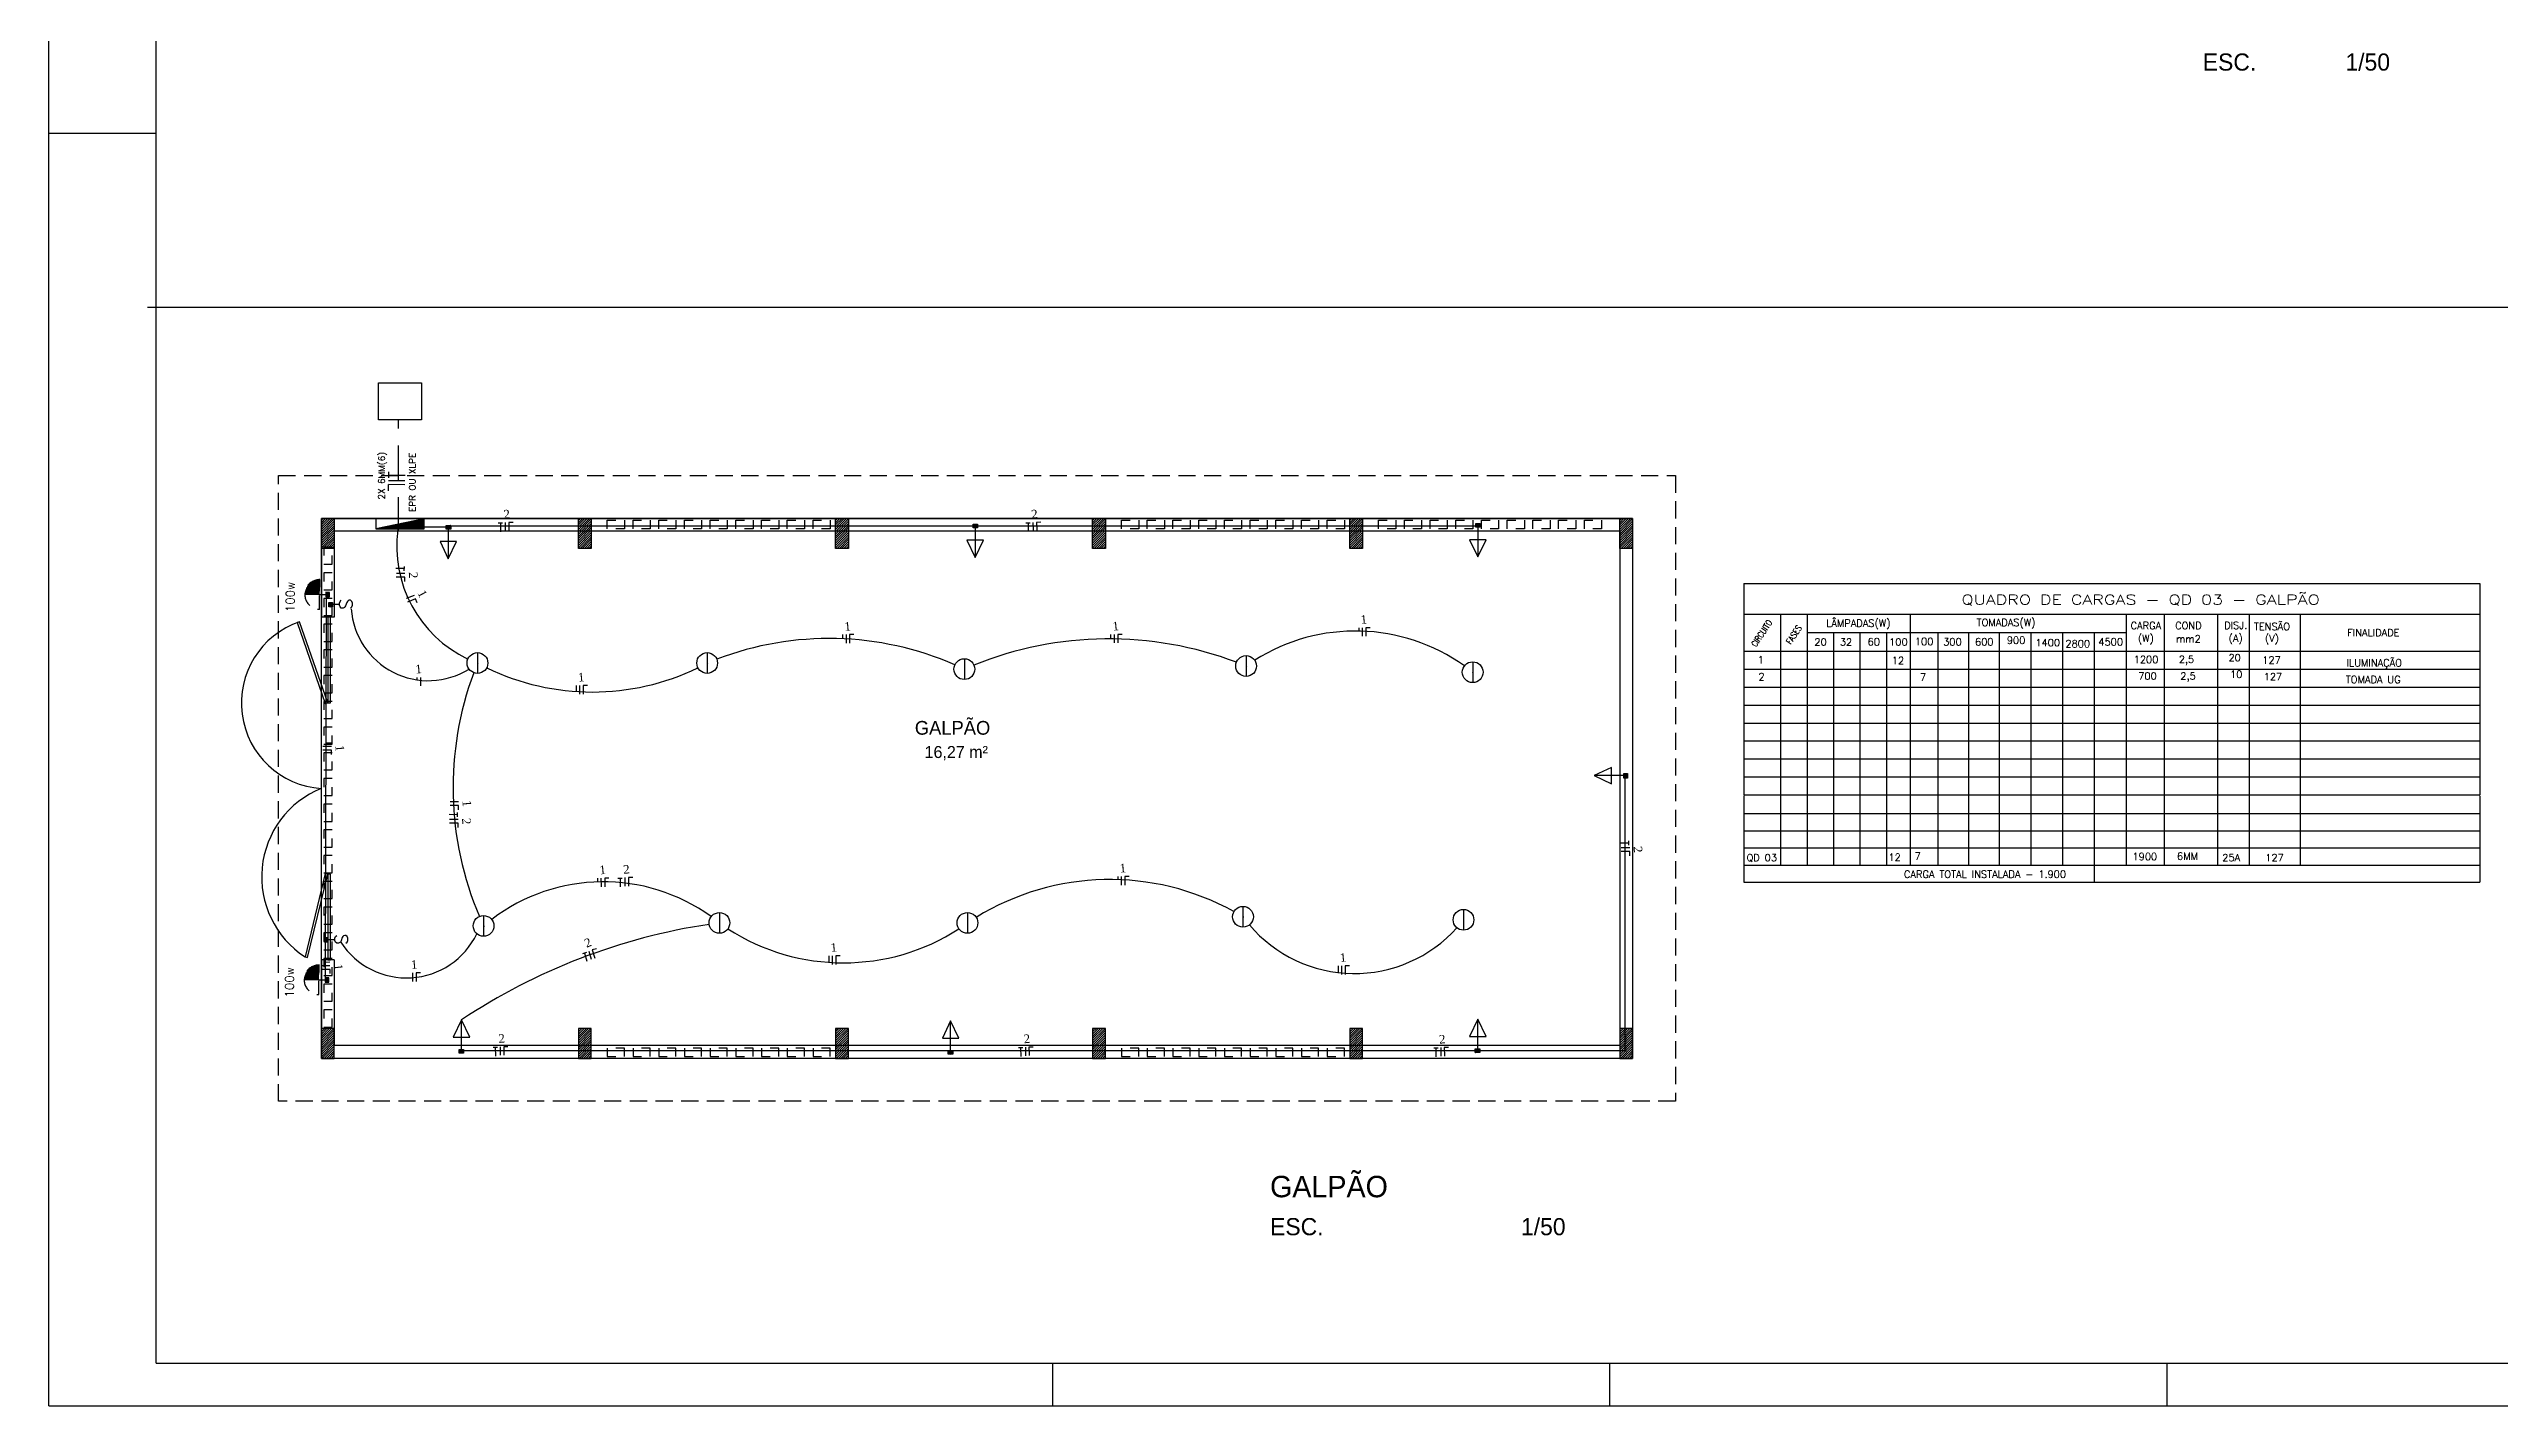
# Model space of a CAD drawing. Header units: inches. Extents: x 645122 to 645329, y 8794230 to 8794268.
# Drawn here: x 645183.82 to 645212.41, y 8794230.79 to 8794246.62 of the extents above; entities that cross this region are included whole.
import ezdxf
from ezdxf.enums import TextEntityAlignment as Align

# ---------------------------------------------------------------- set-up
doc = ezdxf.new("R2010")
doc.units = ezdxf.units.IN
doc.header["$LTSCALE"] = 8
doc.header["$MEASUREMENT"] = 0
doc.linetypes.add('HIDDEN', pattern=[0.375, 0.25, -0.125])
for name, color, linetype in [('ELETRICA', 3, 'Continuous'), ('pena01', 8, 'Continuous'), ('pena02', 7, 'Continuous'), ('pena03', 2, 'Continuous'), ('pena05', 3, 'Continuous'), ('pena1', 8, 'Continuous'), ('pena2', 7, 'Continuous'), ('pena3', 2, 'Continuous'), ('pena9', 6, 'Continuous')]:
    doc.layers.add(name, color=color, linetype=linetype)
doc.layers.add('paredes', color=5, linetype='Continuous', lineweight=30)
doc.layers.add('piso', color=1, linetype='Continuous', lineweight=30)
doc.styles.add('ARIAL', font='arial.ttf', dxfattribs={"height": 36})
doc.styles.add('rocha', font='times.ttf')
doc.styles.add('ROMANS', font='romans', dxfattribs={"height": 0.2})
pattern_1 = [(45, (-1120.356177, 86.552642), (-0.013258252147248, 0.013258252147248), [])]
pattern_2 = [(45, (-1117.356177, 86.552642), (-0.013258252147248, 0.013258252147248), [])]
pattern_3 = [(45, (-1114.356177, 86.552642), (-0.013258252147248, 0.013258252147248), [])]
pattern_4 = [(45, (-1111.356177, 86.552642), (-0.013258252147248, 0.013258252147248), [])]
pattern_5 = [(45, (-1108.356177, 86.552642), (-0.013258252147248, 0.013258252147248), [])]
pattern_6 = [(45, (-1105.206177, 86.552642), (-0.013258252147248, 0.013258252147248), [])]

# ---------------------------------------------------------------- blocks, each defined once
blk = doc.blocks.new('*U33')
at = {"layer": 'paredes', "color": 3, "linetype": 'HIDDEN', "ltscale": 0.02}
blk.add_lwpolyline([(-0.1, -0.05), (0.1, -0.05), (0.1, 0.05), (-0.1, 0.05)], close=True, dxfattribs=at)
blk = doc.blocks.new('*U34')
at = {"layer": 'piso', "color": 0, "linetype": 'ByBlock', "lineweight": -2, "transparency": 16777216}
for p in [(0, 0), (0.3, 0), (0.6, 0), (0.9, 0), (1.2, 0), (1.5, 0), (1.8, 0), (2.1, 0), (2.4, 0), (2.7, 0), (3, 0), (3.3, 0), (3.6, 0), (3.9, 0), (4.2, 0), (4.5, 0), (4.8, 0), (5.1, 0), (5.4, 0)]:
    blk.add_blockref('*U33', p, dxfattribs=at)
blk = doc.blocks.new('*U35')
at = {"layer": 'paredes', "color": 3, "linetype": 'HIDDEN', "ltscale": 0.02}
blk.add_lwpolyline([(-0.1, -0.05), (0.1, -0.05), (0.1, 0.05), (-0.1, 0.05)], close=True, dxfattribs=at)
blk = doc.blocks.new('*U36')
at = {"layer": 'paredes', "color": 0, "linetype": 'ByBlock', "lineweight": -2, "transparency": 16777216}
for p in [(0, 0), (0.3, 0), (0.6, 0), (0.9, 0), (1.2, 0), (1.5, 0), (1.8, 0), (2.1, 0), (2.4, 0)]:
    blk.add_blockref('*U35', p, dxfattribs=at)
blk = doc.blocks.new('*U37')
at = {"layer": 'paredes', "color": 3, "linetype": 'HIDDEN', "ltscale": 0.02}
blk.add_lwpolyline([(-0.1, -0.05), (0.1, -0.05), (0.1, 0.05), (-0.1, 0.05)], close=True, dxfattribs=at)
blk = doc.blocks.new('*U38')
at = {"layer": 'paredes', "color": 0, "linetype": 'ByBlock', "lineweight": -2, "transparency": 16777216}
for p in [(0, 0), (0.3, 0), (0.6, 0), (0.9, 0), (1.2, 0), (1.5, 0), (1.8, 0), (2.1, 0), (2.4, 0)]:
    blk.add_blockref('*U37', p, dxfattribs=at)
blk = doc.blocks.new('*U39')
at = {"layer": 'paredes', "color": 3, "linetype": 'HIDDEN', "ltscale": 0.02}
blk.add_lwpolyline([(-0.1, -0.05), (0.1, -0.05), (0.1, 0.05), (-0.1, 0.05)], close=True, dxfattribs=at)
blk = doc.blocks.new('*U40')
at = {"layer": 'paredes', "color": 0, "linetype": 'ByBlock', "lineweight": -2, "transparency": 16777216}
for p in [(0, 0), (0.3, 0), (0.6, 0), (0.9, 0), (1.2, 0), (1.5, 0), (1.8, 0), (2.1, 0), (2.4, 0)]:
    blk.add_blockref('*U39', p, dxfattribs=at)
blk = doc.blocks.new('*U41')
at = {"layer": 'paredes', "color": 3, "linetype": 'HIDDEN', "ltscale": 0.02}
blk.add_lwpolyline([(-0.1, -0.05), (0.1, -0.05), (0.1, 0.05), (-0.1, 0.05)], close=True, dxfattribs=at)
blk = doc.blocks.new('*U42')
at = {"layer": 'paredes', "color": 0, "linetype": 'ByBlock', "lineweight": -2, "transparency": 16777216}
for p in [(0, 0), (0.3, 0), (0.6, 0), (0.9, 0), (1.2, 0), (1.5, 0), (1.8, 0), (2.1, 0), (2.4, 0)]:
    blk.add_blockref('*U41', p, dxfattribs=at)
blk = doc.blocks.new('*U43')
at = {"layer": 'paredes', "color": 3, "linetype": 'HIDDEN', "ltscale": 0.02}
blk.add_lwpolyline([(-0.1, -0.05), (0.1, -0.05), (0.1, 0.05), (-0.1, 0.05)], close=True, dxfattribs=at)
blk = doc.blocks.new('*U44')
at = {"layer": 'paredes', "color": 0, "linetype": 'ByBlock', "lineweight": -2, "transparency": 16777216}
for p in [(0, 0), (0.3, 0), (0.6, 0), (0.9, 0), (1.2, 0), (1.5, 0), (1.8, 0), (2.1, 0), (2.4, 0)]:
    blk.add_blockref('*U43', p, dxfattribs=at)
blk = doc.blocks.new('*X26')
at = {"color": 0}
for p, q in [((43.886, 65.762), (43.888, 65.764)), ((43.886, 65.757), (43.892, 65.763)), ((43.886, 65.751), (43.896, 65.762)), ((43.886, 65.746), (43.901, 65.761)), ((43.886, 65.741), (43.905, 65.76)), ((43.886, 65.735), (43.91, 65.759)), ((43.886, 65.73), (43.914, 65.758)), ((43.886, 65.725), (43.918, 65.757)), ((43.886, 65.72), (43.923, 65.756)), ((43.886, 65.709), (43.931, 65.755)), ((43.886, 65.714), (43.927, 65.755)), ((43.886, 65.704), (43.936, 65.754)), ((43.886, 65.698), (43.94, 65.753)), ((43.886, 65.693), (43.945, 65.752)), ((43.886, 65.688), (43.949, 65.751)), ((43.886, 65.682), (43.953, 65.75)), ((43.886, 65.677), (43.958, 65.749)), ((43.886, 65.672), (43.962, 65.748)), ((43.886, 65.666), (43.967, 65.747)), ((43.886, 65.661), (43.971, 65.746)), ((43.886, 65.656), (43.975, 65.745)), ((43.886, 65.651), (43.98, 65.744)), ((43.888, 65.648), (43.984, 65.744)), ((43.894, 65.648), (43.988, 65.743)), ((43.899, 65.648), (43.993, 65.742)), ((43.904, 65.648), (43.997, 65.741)), ((43.909, 65.648), (44.002, 65.74)), ((43.915, 65.648), (44.006, 65.739)), ((43.92, 65.648), (44.01, 65.738)), ((43.925, 65.648), (44.015, 65.737)), ((43.931, 65.648), (44.019, 65.736)), ((43.936, 65.648), (44.024, 65.735)), ((43.941, 65.648), (44.028, 65.734)), ((43.947, 65.648), (44.032, 65.733)), ((43.952, 65.648), (44.037, 65.733)), ((43.957, 65.648), (44.041, 65.732)), ((43.962, 65.648), (44.046, 65.731)), ((43.968, 65.648), (44.05, 65.73)), ((43.973, 65.648), (44.054, 65.729)), ((43.978, 65.648), (44.059, 65.728)), ((43.984, 65.648), (44.063, 65.727)), ((43.989, 65.648), (44.067, 65.726)), ((43.994, 65.648), (44.072, 65.725)), ((44, 65.648), (44.076, 65.724)), ((44.005, 65.648), (44.081, 65.723)), ((44.01, 65.648), (44.085, 65.722)), ((44.015, 65.648), (44.089, 65.722)), ((44.021, 65.648), (44.094, 65.721)), ((44.026, 65.648), (44.098, 65.72)), ((44.031, 65.648), (44.103, 65.719)), ((44.037, 65.648), (44.107, 65.718)), ((44.042, 65.648), (44.111, 65.717)), ((44.047, 65.648), (44.116, 65.716)), ((44.053, 65.648), (44.12, 65.715)), ((44.058, 65.648), (44.124, 65.714)), ((44.063, 65.648), (44.129, 65.713)), ((44.069, 65.648), (44.133, 65.712)), ((44.074, 65.648), (44.138, 65.711)), ((44.079, 65.648), (44.142, 65.711)), ((44.084, 65.648), (44.146, 65.71)), ((44.09, 65.648), (44.151, 65.709)), ((44.095, 65.648), (44.155, 65.708)), ((44.1, 65.648), (44.16, 65.707)), ((44.106, 65.648), (44.164, 65.706)), ((44.111, 65.648), (44.168, 65.705)), ((44.116, 65.648), (44.173, 65.704)), ((44.122, 65.648), (44.177, 65.703)), ((44.127, 65.648), (44.181, 65.702)), ((44.132, 65.648), (44.186, 65.701)), ((44.137, 65.648), (44.19, 65.7)), ((44.143, 65.648), (44.195, 65.7)), ((44.148, 65.648), (44.199, 65.699)), ((44.153, 65.648), (44.203, 65.698)), ((44.159, 65.648), (44.208, 65.697)), ((44.164, 65.648), (44.212, 65.696)), ((44.169, 65.648), (44.217, 65.695)), ((44.175, 65.648), (44.221, 65.694)), ((44.18, 65.648), (44.225, 65.693)), ((44.185, 65.648), (44.23, 65.692)), ((44.19, 65.648), (44.234, 65.691)), ((44.196, 65.648), (44.239, 65.69)), ((44.201, 65.648), (44.243, 65.689)), ((44.206, 65.648), (44.247, 65.689)), ((44.212, 65.648), (44.252, 65.688)), ((44.217, 65.648), (44.256, 65.687)), ((44.222, 65.648), (44.26, 65.686)), ((44.228, 65.648), (44.265, 65.685)), ((44.233, 65.648), (44.269, 65.684)), ((44.238, 65.648), (44.274, 65.683)), ((44.244, 65.648), (44.278, 65.682)), ((44.249, 65.648), (44.282, 65.681)), ((44.254, 65.648), (44.287, 65.68)), ((44.259, 65.648), (44.291, 65.679)), ((44.265, 65.648), (44.296, 65.678)), ((44.27, 65.648), (44.3, 65.678)), ((44.275, 65.648), (44.304, 65.677)), ((44.281, 65.648), (44.309, 65.676)), ((44.286, 65.648), (44.313, 65.675)), ((44.291, 65.648), (44.317, 65.674)), ((44.297, 65.648), (44.322, 65.673)), ((44.302, 65.648), (44.326, 65.672)), ((44.307, 65.648), (44.331, 65.671)), ((44.312, 65.648), (44.335, 65.67)), ((44.318, 65.648), (44.339, 65.669)), ((44.323, 65.648), (44.344, 65.668)), ((44.328, 65.648), (44.348, 65.667)), ((44.334, 65.648), (44.353, 65.667)), ((44.339, 65.648), (44.357, 65.666)), ((44.344, 65.648), (44.361, 65.665)), ((44.35, 65.648), (44.366, 65.664)), ((44.355, 65.648), (44.37, 65.663)), ((44.36, 65.648), (44.374, 65.662)), ((44.366, 65.648), (44.379, 65.661)), ((44.371, 65.648), (44.383, 65.66)), ((44.376, 65.648), (44.388, 65.659)), ((44.381, 65.648), (44.392, 65.658)), ((44.387, 65.648), (44.396, 65.657)), ((44.392, 65.648), (44.401, 65.656)), ((44.397, 65.648), (44.405, 65.656)), ((44.403, 65.648), (44.41, 65.655)), ((44.408, 65.648), (44.414, 65.654)), ((44.413, 65.648), (44.418, 65.653)), ((44.419, 65.648), (44.423, 65.652)), ((44.424, 65.648), (44.427, 65.651)), ((44.429, 65.648), (44.432, 65.65)), ((44.434, 65.648), (44.436, 65.649)), ((44.44, 65.648), (44.44, 65.648))]:
    blk.add_line(p, q, dxfattribs=at)
blk = doc.blocks.new('QD')
at = {"layer": 'ELETRICA'}
blk.add_line((-0.288, 0.039), (0.269, -0.078), dxfattribs=at)
blk.add_lwpolyline([(0.269, 0.039), (0.269, -0.078), (-0.288, -0.078), (-0.288, 0.039)], close=True, dxfattribs=at)
at = {"layer": 'ELETRICA', "color": 8}
blk.add_blockref('*X26', (-44.174, -65.725), dxfattribs=at)

msp = doc.modelspace()

# ---------------------------------------------------------------- hatches: boundary and pattern name
at = {"layer": 'pena01'}
h = msp.add_hatch(dxfattribs=at)
h.set_pattern_fill('LINE', color=256, scale=0.15, angle=45)
h.set_pattern_definition(pattern_1)
h.paths.add_polyline_path([(645187.15, 8794240.797), (645187, 8794240.797), (645187, 8794241.147), (645187.15, 8794241.147)])
h = msp.add_hatch(dxfattribs=at)
h.set_pattern_fill('LINE', color=256, scale=0.15, angle=45)
h.set_pattern_definition(pattern_2)
h.paths.add_polyline_path([(645190.15, 8794240.797), (645190, 8794240.797), (645190, 8794241.147), (645190.15, 8794241.147)])
h = msp.add_hatch(dxfattribs=at)
h.set_pattern_fill('LINE', color=256, scale=0.15, angle=45)
h.set_pattern_definition(pattern_3)
h.paths.add_polyline_path([(645193.15, 8794240.797), (645193, 8794240.797), (645193, 8794241.147), (645193.15, 8794241.147)])
h = msp.add_hatch(dxfattribs=at)
h.set_pattern_fill('LINE', color=256, scale=0.15, angle=45)
h.set_pattern_definition(pattern_4)
h.paths.add_polyline_path([(645196.15, 8794240.797), (645196, 8794240.797), (645196, 8794241.147), (645196.15, 8794241.147)])
h = msp.add_hatch(dxfattribs=at)
h.set_pattern_fill('LINE', color=256, scale=0.15, angle=45)
h.set_pattern_definition(pattern_5)
h.paths.add_polyline_path([(645199.15, 8794240.797), (645199, 8794240.797), (645199, 8794241.147), (645199.15, 8794241.147)])
h = msp.add_hatch(dxfattribs=at)
h.set_pattern_fill('LINE', color=256, scale=0.15, angle=45)
h.set_pattern_definition(pattern_6)
h.paths.add_polyline_path([(645202.3, 8794240.797), (645202.15, 8794240.797), (645202.15, 8794241.147), (645202.3, 8794241.147)])
h = msp.add_hatch(dxfattribs=at)
h.set_pattern_fill('LINE', color=256, scale=0.15, angle=45)
h.set_pattern_definition(pattern_1)
h.paths.add_polyline_path([(645187.15, 8794235.197), (645187, 8794235.197), (645187, 8794234.847), (645187.15, 8794234.847)])
h = msp.add_hatch(dxfattribs=at)
h.set_pattern_fill('LINE', color=256, scale=0.15, angle=45)
h.set_pattern_definition(pattern_2)
h.paths.add_polyline_path([(645190.15, 8794235.197), (645190, 8794235.197), (645190, 8794234.847), (645190.15, 8794234.847)])
h = msp.add_hatch(dxfattribs=at)
h.set_pattern_fill('LINE', color=256, scale=0.15, angle=45)
h.set_pattern_definition(pattern_3)
h.paths.add_polyline_path([(645193.15, 8794235.197), (645193, 8794235.197), (645193, 8794234.847), (645193.15, 8794234.847)])
h = msp.add_hatch(dxfattribs=at)
h.set_pattern_fill('LINE', color=256, scale=0.15, angle=45)
h.set_pattern_definition(pattern_4)
h.paths.add_polyline_path([(645196.15, 8794235.197), (645196, 8794235.197), (645196, 8794234.847), (645196.15, 8794234.847)])
h = msp.add_hatch(dxfattribs=at)
h.set_pattern_fill('LINE', color=256, scale=0.15, angle=45)
h.set_pattern_definition(pattern_5)
h.paths.add_polyline_path([(645199.15, 8794235.197), (645199, 8794235.197), (645199, 8794234.847), (645199.15, 8794234.847)])
h = msp.add_hatch(dxfattribs=at)
h.set_pattern_fill('LINE', color=256, scale=0.15, angle=45)
h.set_pattern_definition(pattern_6)
h.paths.add_polyline_path([(645202.3, 8794235.197), (645202.15, 8794235.197), (645202.15, 8794234.847), (645202.3, 8794234.847)])
at = {"layer": 'pena03', "linetype": 'HIDDEN', "ltscale": 0.08}
h = msp.add_hatch(dxfattribs=at)
h.set_pattern_fill('LINE', color=256, scale=0.09, angle=179.4862, style=0)
h.set_pattern_definition([(359.4861935, (643917.087612, 8794278.752681), (-0.00010088431, -0.01124954765), [])])
h.paths.add_polyline_path([(645186.982, 8794240.433), (645186.98, 8794240.26), (645186.807, 8794240.261, -0.414214)])
h = msp.add_hatch(dxfattribs=at)
h.set_pattern_fill('ANSI31', color=256, scale=0.04, angle=449.4862, style=0)
h.set_pattern_definition([(134.486194, (645176.718096, 8794266.160441), (0.0035670966, 0.0035036869), [])])
h.paths.add_polyline_path([(645187.096, 8794240.284), (645187.054, 8794240.285), (645187.053, 8794240.232), (645187.095, 8794240.231)])
h = msp.add_hatch(dxfattribs=at)
h.set_pattern_fill('LINE', color=256, scale=0.09, angle=179.4862, style=0)
h.set_pattern_definition([(359.4861935, (643917.079231, 8794274.256899), (-0.00010088431, -0.01124954765), [])])
h.paths.add_polyline_path([(645186.974, 8794235.937), (645186.972, 8794235.764), (645186.799, 8794235.765, -0.414214)])
h = msp.add_hatch(dxfattribs=at)
h.set_pattern_fill('ANSI31', color=256, scale=0.04, angle=449.4862, style=0)
h.set_pattern_definition([(134.486194, (645176.7097145, 8794261.6646587), (0.0035670966, 0.0035036869), [])])
h.paths.add_polyline_path([(645187.087, 8794235.789), (645187.045, 8794235.789), (645187.045, 8794235.736), (645187.087, 8794235.736)])
at = {"layer": 'pena3', "linetype": 'Continuous'}
h = msp.add_hatch(dxfattribs=at)
h.set_pattern_fill('ANSI31', color=256, scale=0.04027, angle=810, style=0)
h.set_pattern_definition([(135, (645162.5004967, 8794251.7030835), (-0.0035593644, -0.0035593644), [])])
h.paths.add_polyline_path([(645188.456, 8794241.022), (645188.456, 8794241.065), (645188.51, 8794241.065), (645188.51, 8794241.022)])
h = msp.add_hatch(dxfattribs=at)
h.set_pattern_fill('ANSI31', color=256, scale=0.04027, angle=810, style=0)
h.set_pattern_definition([(135, (645168.648548, 8794251.71894), (-0.0035593644, -0.0035593644), [])])
h.paths.add_polyline_path([(645194.604, 8794241.038), (645194.604, 8794241.08), (645194.658, 8794241.08), (645194.658, 8794241.038)])
h = msp.add_hatch(dxfattribs=at)
h.set_pattern_fill('ANSI31', color=256, scale=0.04027, angle=810, style=0)
h.set_pattern_definition([(135, (645174.5137, 8794251.7254116), (-0.0035593644, -0.0035593644), [])])
h.paths.add_polyline_path([(645200.469, 8794241.045), (645200.469, 8794241.087), (645200.523, 8794241.087), (645200.523, 8794241.045)])
at = {"layer": 'pena3'}
h = msp.add_hatch(dxfattribs=at)
h.set_pattern_fill('ANSI31', color=256, scale=0.04027, angle=900.0693, style=0)
h.set_pattern_definition([(225.069283, (645176.4804265, 8794214.1454564), (0.00356366585, -0.0035550577), [])])
h.paths.add_polyline_path([(645187.13, 8794240.114), (645187.088, 8794240.114), (645187.088, 8794240.167), (645187.13, 8794240.167)])
at = {"layer": 'pena3', "linetype": 'Continuous'}
h = msp.add_hatch(dxfattribs=at)
h.set_pattern_fill('ANSI31', color=256, scale=0.04027, angle=1080, style=0)
h.set_pattern_definition([(45, (645212.879923, 8794264.1274557), (-0.0035593644, 0.0035593644), [])])
h.paths.add_polyline_path([(645202.199, 8794238.172), (645202.241, 8794238.172), (645202.241, 8794238.118), (645202.199, 8794238.118)])
at = {"layer": 'pena3'}
h = msp.add_hatch(dxfattribs=at)
h.set_pattern_fill('ANSI31', color=256, scale=0.04027, angle=900.0693, style=0)
h.set_pattern_definition([(225.069283, (645176.427406, 8794210.235743), (0.00356366585, -0.0035550577), [])])
h.paths.add_polyline_path([(645187.077, 8794236.204), (645187.035, 8794236.204), (645187.035, 8794236.258), (645187.077, 8794236.258)])
at = {"layer": 'pena3', "linetype": 'Continuous'}
h = msp.add_hatch(dxfattribs=at)
h.set_pattern_fill('ANSI31', color=256, scale=0.04027, angle=990, style=0)
h.set_pattern_definition([(315, (645214.615693, 8794224.269248), (0.0035593644, 0.0035593644), [])])
h.paths.add_polyline_path([(645188.66, 8794234.95), (645188.66, 8794234.908), (645188.607, 8794234.908), (645188.607, 8794234.95)])
h = msp.add_hatch(dxfattribs=at)
h.set_pattern_fill('ANSI31', color=256, scale=0.04027, angle=990, style=0)
h.set_pattern_definition([(315, (645220.323182, 8794224.2566825), (0.0035593644, 0.0035593644), [])])
h.paths.add_polyline_path([(645194.368, 8794234.938), (645194.368, 8794234.895), (645194.314, 8794234.895), (645194.314, 8794234.938)])
h = msp.add_hatch(dxfattribs=at)
h.set_pattern_fill('ANSI31', color=256, scale=0.04027, angle=990, style=0)
h.set_pattern_definition([(315, (645226.473965, 8794224.2773576), (0.0035593644, 0.0035593644), [])])
h.paths.add_polyline_path([(645200.518, 8794234.958), (645200.518, 8794234.916), (645200.465, 8794234.916), (645200.465, 8794234.958)])

# ---------------------------------------------------------------- linework, layer by layer
at = {"layer": 'pena01'}
for p, q in [((645202.3, 8794241.147), (645187, 8794241.147)), ((645187, 8794241.147), (645187, 8794239.997)), ((645202.15, 8794240.997), (645187.15, 8794240.997)), ((645202.15, 8794240.997), (645187.15, 8794240.997)), ((645187.15, 8794240.997), (645187.15, 8794239.997)), ((645202.15, 8794240.997), (645202.15, 8794234.997)), ((645202.3, 8794241.147), (645202.3, 8794234.847)), ((645187.095, 8794240.114), (645187.095, 8794240.167)), ((645187.042, 8794236.204), (645187.042, 8794236.258)), ((645187, 8794235.997), (645187, 8794234.847)), ((645187.15, 8794235.997), (645187.15, 8794234.997)), ((645202.15, 8794234.997), (645187.15, 8794234.997)), ((645202.3, 8794234.847), (645187, 8794234.847))]:
    msp.add_line(p, q, dxfattribs=at)
at = {"layer": 'pena01', "linetype": 'HIDDEN', "ltscale": 0.1}
msp.add_lwpolyline([(645186.5, 8794241.647), (645202.8, 8794241.647), (645202.8, 8794234.347), (645186.5, 8794234.347)], close=True, dxfattribs=at)
at = {"layer": 'pena01'}
for points in [[(645187, 8794240.797), (645187, 8794241.147), (645187.15, 8794241.147), (645187.15, 8794240.797)], [(645187, 8794241.147), (645202.3, 8794241.147), (645202.3, 8794234.847), (645187, 8794234.847)], [(645190, 8794240.797), (645190, 8794241.147), (645190.15, 8794241.147), (645190.15, 8794240.797)], [(645193, 8794240.797), (645193, 8794241.147), (645193.15, 8794241.147), (645193.15, 8794240.797)], [(645196, 8794240.797), (645196, 8794241.147), (645196.15, 8794241.147), (645196.15, 8794240.797)], [(645199, 8794240.797), (645199, 8794241.147), (645199.15, 8794241.147), (645199.15, 8794240.797)], [(645187, 8794235.197), (645187, 8794234.847), (645187.15, 8794234.847), (645187.15, 8794235.197)], [(645190, 8794235.197), (645190, 8794234.847), (645190.15, 8794234.847), (645190.15, 8794235.197)], [(645193, 8794235.197), (645193, 8794234.847), (645193.15, 8794234.847), (645193.15, 8794235.197)], [(645196, 8794235.197), (645196, 8794234.847), (645196.15, 8794234.847), (645196.15, 8794235.197)], [(645199, 8794235.197), (645199, 8794234.847), (645199.15, 8794234.847), (645199.15, 8794235.197)]]:
    msp.add_lwpolyline(points, close=True, dxfattribs=at)
at = {"layer": 'pena01', "elevation": 0}
for points in [[(645202.15, 8794240.797), (645202.15, 8794241.147), (645202.3, 8794241.147), (645202.3, 8794240.797)], [(645186.717, 8794239.931), (645187.046, 8794238.987), (645187.075, 8794238.997), (645186.746, 8794239.941)], [(645187.105, 8794238.997), (645187.105, 8794239.997), (645187.075, 8794239.997), (645187.075, 8794238.997)], [(645187.045, 8794237.004), (645186.811, 8794236.032), (645186.84, 8794236.025), (645187.075, 8794236.997)], [(645187.105, 8794235.997), (645187.105, 8794236.997), (645187.075, 8794236.997), (645187.075, 8794235.997)], [(645202.15, 8794235.197), (645202.15, 8794234.847), (645202.3, 8794234.847), (645202.3, 8794235.197)]]:
    msp.add_lwpolyline(points, close=True, dxfattribs=at)
for points in [[(645187.15, 8794239.997), (645187, 8794239.997)], [(645187, 8794235.997), (645187, 8794239.997)], [(645187.15, 8794235.997), (645187, 8794235.997)]]:
    msp.add_lwpolyline(points, dxfattribs=at)
at = {"layer": 'pena01'}
for centre, radius, start, end in [((645187.067, 8794238.994, 0), 1, 108.7664, 266.1076), ((645187.417, 8794236.965, 0), 1.113, 112.0371, 236.9716)]:
    msp.add_arc(centre, radius, start, end, dxfattribs=at)
at = {"layer": 'pena02', "linetype": 'HIDDEN', "ltscale": 0.2}
msp.add_line((645187.899, 8794240.997), (645187.899, 8794242.296), dxfattribs=at)
at = {"layer": 'pena02'}
for p, q in [((645187.975, 8794241.586), (645187.783, 8794241.586)), ((645187.783, 8794241.469), (645187.783, 8794241.542)), ((645187.975, 8794241.541), (645187.783, 8794241.542)), ((645187.786, 8794241.62), (645187.786, 8794241.692)), ((645187.979, 8794241.649), (645187.787, 8794241.649)), ((645200.523, 8794241.057), (645188.456, 8794241.057)), ((645203.598, 8794240.387), (645212.187, 8794240.387)), ((645203.598, 8794240.387), (645203.598, 8794237.921)), ((645212.187, 8794240.387), (645212.187, 8794237.921)), ((645203.598, 8794240.03), (645212.187, 8794240.03)), ((645204.026, 8794240.03), (645204.026, 8794237.921)), ((645204.335, 8794240.03), (645204.335, 8794237.921)), ((645204.335, 8794239.815), (645208.058, 8794239.815)), ((645204.644, 8794239.815), (645204.644, 8794237.921)), ((645204.953, 8794239.815), (645204.953, 8794237.921)), ((645205.262, 8794239.815), (645205.262, 8794237.921)), ((645205.539, 8794240.03), (645205.539, 8794237.921)), ((645205.861, 8794239.815), (645205.861, 8794237.921)), ((645206.221, 8794239.815), (645206.221, 8794237.921)), ((645206.576, 8794239.815), (645206.576, 8794237.921)), ((645206.946, 8794239.815), (645206.946, 8794237.921)), ((645207.315, 8794239.815), (645207.315, 8794237.921)), ((645207.685, 8794239.815), (645207.685, 8794237.921)), ((645208.058, 8794240.03), (645208.058, 8794237.921)), ((645208.504, 8794240.03), (645208.504, 8794237.921)), ((645209.125, 8794240.03), (645209.125, 8794237.921)), ((645209.493, 8794240.03), (645209.493, 8794237.921)), ((645210.088, 8794240.03), (645210.088, 8794237.921)), ((645203.598, 8794239.599), (645208.058, 8794239.599)), ((645208.058, 8794239.599), (645212.187, 8794239.599)), ((645203.598, 8794239.39), (645208.058, 8794239.39)), ((645208.058, 8794239.39), (645212.187, 8794239.39)), ((645203.598, 8794239.18), (645208.058, 8794239.18)), ((645203.598, 8794238.97), (645208.058, 8794238.97)), ((645208.058, 8794239.18), (645212.187, 8794239.18)), ((645208.058, 8794238.97), (645212.187, 8794238.97)), ((645203.598, 8794238.76), (645208.058, 8794238.76)), ((645208.058, 8794238.76), (645212.187, 8794238.76)), ((645203.598, 8794238.551), (645208.058, 8794238.551)), ((645203.598, 8794238.341), (645208.058, 8794238.341)), ((645208.058, 8794238.551), (645212.187, 8794238.551)), ((645208.058, 8794238.341), (645212.187, 8794238.341)), ((645202.21, 8794238.172), (645202.21, 8794234.937)), ((645203.598, 8794238.131), (645208.058, 8794238.131)), ((645208.058, 8794238.131), (645212.187, 8794238.131)), ((645203.598, 8794237.933), (645203.598, 8794237.921)), ((645203.598, 8794237.921), (645212.187, 8794237.921)), ((645203.598, 8794237.911), (645203.598, 8794236.903)), ((645204.026, 8794237.911), (645204.026, 8794237.103)), ((645204.335, 8794237.911), (645204.335, 8794237.103)), ((645204.644, 8794237.911), (645204.644, 8794237.103)), ((645204.953, 8794237.911), (645204.953, 8794237.103)), ((645205.262, 8794237.911), (645205.262, 8794237.103)), ((645205.539, 8794237.911), (645205.539, 8794237.103)), ((645205.861, 8794237.911), (645205.861, 8794237.103)), ((645206.221, 8794237.911), (645206.221, 8794237.103)), ((645206.576, 8794237.911), (645206.576, 8794237.103)), ((645206.946, 8794237.911), (645206.946, 8794237.103)), ((645207.315, 8794237.911), (645207.315, 8794237.103)), ((645207.685, 8794237.911), (645207.685, 8794236.903)), ((645208.058, 8794237.911), (645208.058, 8794237.103)), ((645208.504, 8794237.911), (645208.504, 8794237.103)), ((645209.125, 8794237.911), (645209.125, 8794237.103)), ((645209.493, 8794237.911), (645209.493, 8794237.103)), ((645210.088, 8794237.911), (645210.088, 8794237.103)), ((645212.187, 8794237.933), (645212.187, 8794237.921)), ((645212.187, 8794237.911), (645212.187, 8794236.903)), ((645203.598, 8794237.703), (645212.187, 8794237.703)), ((645203.598, 8794237.503), (645212.187, 8794237.503)), ((645203.598, 8794237.303), (645212.187, 8794237.303)), ((645203.598, 8794237.103), (645212.187, 8794237.103)), ((645203.598, 8794236.903), (645212.187, 8794236.903)), ((645202.21, 8794234.937), (645188.607, 8794234.937))]:
    msp.add_line(p, q, dxfattribs=at)
msp.add_lwpolyline([(645187.06, 8794240.306), (645187.06, 8794240.318)], dxfattribs=at)
for centre in [(645187.45, 8794235.411), (645190.13, 8794235.411), (645193.131, 8794235.34), (645196.418, 8794235.376), (645199.062, 8794235.304), (645187.522, 8794232.343), (645190.273, 8794232.379), (645193.167, 8794232.379), (645196.383, 8794232.45), (645198.955, 8794232.415)]:
    msp.add_arc(centre, 4.274, 71.1529, 71.2788, dxfattribs=at)
at = {"layer": 'pena03'}
msp.add_line((645184.97, 8794243.61), (645217.874, 8794243.61), dxfattribs=at)
at = {"layer": 'pena03', "linetype": 'HIDDEN', "ltscale": 0.08}
for p, q in [((645186.979, 8794240.086), (645186.982, 8794240.433)), ((645186.98, 8794240.26), (645186.807, 8794240.261)), ((645186.98, 8794240.26), (645187.096, 8794240.259)), ((645187.054, 8794240.285), (645187.053, 8794240.232)), ((645187.053, 8794240.232), (645187.095, 8794240.231)), ((645187.096, 8794240.284), (645187.054, 8794240.285)), ((645187.095, 8794240.231), (645187.096, 8794240.284)), ((645186.972, 8794235.764), (645186.799, 8794235.765)), ((645186.97, 8794235.591), (645186.974, 8794235.937)), ((645186.972, 8794235.764), (645187.088, 8794235.763)), ((645187.045, 8794235.789), (645187.045, 8794235.736)), ((645187.087, 8794235.789), (645187.045, 8794235.789)), ((645187.087, 8794235.736), (645187.087, 8794235.789)), ((645187.045, 8794235.736), (645187.087, 8794235.736))]:
    msp.add_line(p, q, dxfattribs=at)
for centre in [(645186.98, 8794240.26), (645186.972, 8794235.764)]:
    msp.add_arc(centre, 0.173, 89.4862, 269.4862, dxfattribs=at)
at = {"layer": 'pena05'}
msp.add_line((645188.198, 8794241.025), (645188.198, 8794241.142), dxfattribs=at)
at = {"layer": 'pena1'}
for p, q in [((645183.822, 8794230.792), (645183.822, 8794262.7)), ((645183.822, 8794245.642), (645185.072, 8794245.642)), ((645195.536, 8794230.792), (645195.536, 8794231.292)), ((645202.036, 8794230.792), (645202.036, 8794231.292)), ((645208.536, 8794230.792), (645208.536, 8794231.292)), ((645183.822, 8794230.792), (645227.036, 8794230.792))]:
    msp.add_line(p, q, dxfattribs=at)
at = {"layer": 'pena2'}
for p, q in [((645189.114, 8794241.092), (645189.064, 8794241.092)), ((645189.089, 8794241.092), (645189.09, 8794240.992)), ((645189.145, 8794241.1), (645189.146, 8794241)), ((645189.237, 8794241.101), (645189.187, 8794241.1)), ((645189.187, 8794241.1), (645189.188, 8794241)), ((645195.272, 8794241.093), (645195.222, 8794241.093)), ((645195.247, 8794241.093), (645195.248, 8794240.993)), ((645195.303, 8794241.101), (645195.304, 8794241.001)), ((645195.396, 8794241.102), (645195.346, 8794241.101)), ((645195.346, 8794241.101), (645195.347, 8794241.001)), ((645187.969, 8794240.561), (645187.869, 8794240.562)), ((645187.975, 8794240.462), (645187.875, 8794240.463)), ((645187.976, 8794240.505), (645187.876, 8794240.506)), ((645187.968, 8794240.536), (645187.969, 8794240.586)), ((645187.975, 8794240.412), (645187.975, 8794240.462)), ((645188.083, 8794240.249), (645187.991, 8794240.211)), ((645188.1, 8794240.21), (645188.007, 8794240.171)), ((645188.119, 8794240.164), (645188.1, 8794240.21)), ((645193.082, 8794239.791), (645193.082, 8794239.742)), ((645193.122, 8794239.791), (645193.122, 8794239.691)), ((645193.164, 8794239.791), (645193.164, 8794239.691)), ((645193.214, 8794239.791), (645193.164, 8794239.791)), ((645196.21, 8794239.794), (645196.21, 8794239.742)), ((645196.25, 8794239.794), (645196.25, 8794239.694)), ((645196.293, 8794239.794), (645196.293, 8794239.694)), ((645196.343, 8794239.794), (645196.293, 8794239.794)), ((645199.105, 8794239.872), (645199.105, 8794239.832)), ((645199.145, 8794239.872), (645199.145, 8794239.772)), ((645199.187, 8794239.872), (645199.187, 8794239.772)), ((645199.237, 8794239.872), (645199.187, 8794239.872)), ((645188.115, 8794239.293), (645188.115, 8794239.264)), ((645188.158, 8794239.293), (645188.158, 8794239.193)), ((645189.974, 8794239.198), (645189.974, 8794239.128)), ((645190.014, 8794239.198), (645190.014, 8794239.098)), ((645190.057, 8794239.198), (645190.057, 8794239.098)), ((645190.107, 8794239.198), (645190.057, 8794239.198)), ((645187.119, 8794238.485), (645187.019, 8794238.485)), ((645187.119, 8794238.442), (645187.019, 8794238.442)), ((645187.119, 8794238.525), (645187.052, 8794238.525)), ((645187.119, 8794238.392), (645187.119, 8794238.442)), ((645188.602, 8794237.841), (645188.502, 8794237.841)), ((645188.602, 8794237.798), (645188.502, 8794237.798)), ((645188.602, 8794237.748), (645188.602, 8794237.798)), ((645188.59, 8794237.689), (645188.49, 8794237.691)), ((645188.596, 8794237.591), (645188.496, 8794237.592)), ((645188.597, 8794237.634), (645188.497, 8794237.635)), ((645188.59, 8794237.665), (645188.59, 8794237.715)), ((645188.596, 8794237.541), (645188.596, 8794237.591)), ((645202.258, 8794237.359), (645202.158, 8794237.358)), ((645202.266, 8794237.303), (645202.166, 8794237.302)), ((645202.266, 8794237.26), (645202.166, 8794237.26)), ((645202.258, 8794237.334), (645202.258, 8794237.384)), ((645202.267, 8794237.21), (645202.266, 8794237.26)), ((645190.223, 8794236.95), (645190.223, 8794236.907)), ((645190.263, 8794236.95), (645190.264, 8794236.85)), ((645190.306, 8794236.95), (645190.306, 8794236.85)), ((645190.356, 8794236.95), (645190.306, 8794236.95)), ((645190.511, 8794236.948), (645190.461, 8794236.947)), ((645190.486, 8794236.948), (645190.487, 8794236.848)), ((645190.542, 8794236.956), (645190.542, 8794236.856)), ((645190.584, 8794236.956), (645190.585, 8794236.856)), ((645190.634, 8794236.956), (645190.584, 8794236.956)), ((645196.294, 8794236.97), (645196.294, 8794236.933)), ((645196.334, 8794236.97), (645196.334, 8794236.87)), ((645196.376, 8794236.97), (645196.376, 8794236.87)), ((645196.426, 8794236.97), (645196.376, 8794236.97)), ((645190.093, 8794236.083), (645190.046, 8794236.068)), ((645190.07, 8794236.076), (645190.099, 8794235.98)), ((645190.121, 8794236.099), (645190.15, 8794236.004)), ((645190.209, 8794236.127), (645190.161, 8794236.112)), ((645190.161, 8794236.112), (645190.191, 8794236.016)), ((645192.92, 8794236.043), (645192.92, 8794235.968)), ((645192.96, 8794236.043), (645192.96, 8794235.944)), ((645193.003, 8794236.043), (645193.003, 8794235.944)), ((645193.053, 8794236.044), (645193.003, 8794236.043)), ((645187.1, 8794235.928), (645187, 8794235.926)), ((645187.102, 8794235.886), (645187.002, 8794235.883)), ((645187.099, 8794235.968), (645187.047, 8794235.967)), ((645187.103, 8794235.836), (645187.102, 8794235.886)), ((645188.065, 8794235.845), (645188.065, 8794235.745)), ((645188.107, 8794235.845), (645188.107, 8794235.745)), ((645188.157, 8794235.845), (645188.107, 8794235.845)), ((645198.863, 8794235.927), (645198.863, 8794235.848)), ((645198.903, 8794235.927), (645198.903, 8794235.827)), ((645198.945, 8794235.927), (645198.945, 8794235.827)), ((645198.995, 8794235.927), (645198.945, 8794235.927)), ((645189.055, 8794234.975), (645189.005, 8794234.975)), ((645189.03, 8794234.975), (645189.031, 8794234.875)), ((645189.086, 8794234.983), (645189.087, 8794234.883)), ((645189.178, 8794234.984), (645189.128, 8794234.983)), ((645189.128, 8794234.983), (645189.129, 8794234.883)), ((645195.184, 8794234.971), (645195.134, 8794234.971)), ((645195.159, 8794234.971), (645195.16, 8794234.871)), ((645195.215, 8794234.979), (645195.215, 8794234.879)), ((645195.257, 8794234.98), (645195.258, 8794234.88)), ((645195.307, 8794234.98), (645195.257, 8794234.98)), ((645200.03, 8794234.966), (645199.98, 8794234.966)), ((645200.005, 8794234.966), (645200.006, 8794234.866)), ((645200.061, 8794234.974), (645200.062, 8794234.874)), ((645200.153, 8794234.975), (645200.103, 8794234.974)), ((645200.103, 8794234.974), (645200.104, 8794234.874))]:
    msp.add_line(p, q, dxfattribs=at)
msp.add_lwpolyline([(645187.668, 8794242.296), (645187.668, 8794242.729), (645188.17, 8794242.729), (645188.17, 8794242.296)], close=True, dxfattribs=at)
for points in [[(645188.459, 8794241.045), (645188.183, 8794241.046)], [(645187.056, 8794240.286), (645187.046, 8794235.788)]]:
    msp.add_lwpolyline(points, dxfattribs=at)
for centre, radius, start, end in [((645189.337, 8794240.822), 1.457, 172.3833, 244.5122), ((645188.249, 8794240.157), 0.903, 184.1951, 301.7742), ((645199.065, 8794237.64), 2.193, 54.5449, 122.365), ((645192.923, 8794236.073), 3.673, 66.4138, 110.8635), ((645196.188, 8794235.553), 4.189, 69.1823, 112.0609), ((645192.373, 8794238.007), 3.836, 159.5543, 203.0845), ((645190.162, 8794241.952), 2.83, 244.1887, 295.8113), ((645190.29, 8794234.76), 2.148, 54.1692, 127.316), ((645196.202, 8794233.952), 2.982, 60.9773, 121.5638), ((645192.581, 8794229.364), 7.125, 98.5247, 123.6319), ((645193.092, 8794238.447), 2.485, 237.1673, 302.8327), ((645199.054, 8794237.444), 1.607, 220.3171, 318.0932), ((645187.994, 8794236.697), 0.911, 212.9224, 334.2242)]:
    msp.add_arc(centre, radius, start, end, dxfattribs=at)
at = {"layer": 'pena3'}
for p, q in [((645188.456, 8794241.065), (645188.51, 8794241.065)), ((645188.456, 8794241.022), (645188.456, 8794241.065)), ((645188.51, 8794241.022), (645188.456, 8794241.022)), ((645188.481, 8794241.02), (645188.481, 8794240.677)), ((645188.481, 8794241.02), (645188.481, 8794241.02)), ((645188.51, 8794241.065), (645188.51, 8794241.022)), ((645194.604, 8794241.08), (645194.658, 8794241.08)), ((645194.604, 8794241.038), (645194.604, 8794241.08)), ((645194.658, 8794241.038), (645194.604, 8794241.038)), ((645194.629, 8794241.036), (645194.629, 8794240.692)), ((645194.629, 8794241.036), (645194.629, 8794241.036)), ((645194.658, 8794241.08), (645194.658, 8794241.038)), ((645200.469, 8794241.087), (645200.523, 8794241.087)), ((645200.469, 8794241.045), (645200.469, 8794241.087)), ((645200.523, 8794241.045), (645200.469, 8794241.045)), ((645200.494, 8794241.042), (645200.494, 8794240.699)), ((645200.494, 8794241.042), (645200.494, 8794241.042)), ((645200.523, 8794241.087), (645200.523, 8794241.045)), ((645188.385, 8794240.877), (645188.481, 8794240.675)), ((645188.578, 8794240.877), (645188.385, 8794240.877)), ((645188.481, 8794240.675), (645188.578, 8794240.877)), ((645188.481, 8794240.675), (645188.481, 8794240.675)), ((645194.533, 8794240.893), (645194.63, 8794240.691)), ((645194.726, 8794240.893), (645194.533, 8794240.893)), ((645194.63, 8794240.691), (645194.726, 8794240.893)), ((645194.63, 8794240.691), (645194.63, 8794240.691)), ((645200.398, 8794240.899), (645200.495, 8794240.698)), ((645200.591, 8794240.899), (645200.398, 8794240.899)), ((645200.495, 8794240.698), (645200.591, 8794240.899)), ((645200.495, 8794240.698), (645200.495, 8794240.698)), ((645187.088, 8794240.167), (645187.13, 8794240.167)), ((645187.088, 8794240.114), (645187.088, 8794240.167)), ((645187.13, 8794240.114), (645187.088, 8794240.114)), ((645187.13, 8794240.167), (645187.13, 8794240.114)), ((645187.21, 8794240.141), (645187.13, 8794240.141)), ((645188.822, 8794239.582), (645188.822, 8794239.339)), ((645191.502, 8794239.582), (645191.502, 8794239.339)), ((645194.503, 8794239.51), (645194.503, 8794239.268)), ((645197.79, 8794239.546), (645197.79, 8794239.304)), ((645200.434, 8794239.475), (645200.434, 8794239.232)), ((645202.054, 8794238.243), (645201.852, 8794238.147)), ((645201.852, 8794238.147), (645202.054, 8794238.05)), ((645201.852, 8794238.147), (645201.852, 8794238.147)), ((645202.197, 8794238.147), (645201.853, 8794238.147)), ((645202.054, 8794238.05), (645202.054, 8794238.243)), ((645202.197, 8794238.147), (645202.197, 8794238.147)), ((645202.199, 8794238.118), (645202.199, 8794238.172)), ((645202.199, 8794238.172), (645202.241, 8794238.172)), ((645202.241, 8794238.118), (645202.199, 8794238.118)), ((645202.241, 8794238.172), (645202.241, 8794238.118)), ((645197.754, 8794236.621), (645197.754, 8794236.378)), ((645188.893, 8794236.514), (645188.893, 8794236.271)), ((645191.645, 8794236.55), (645191.645, 8794236.307)), ((645194.539, 8794236.55), (645194.539, 8794236.307)), ((645200.327, 8794236.585), (645200.327, 8794236.343)), ((645187.035, 8794236.258), (645187.077, 8794236.258)), ((645187.035, 8794236.204), (645187.035, 8794236.258)), ((645187.077, 8794236.204), (645187.035, 8794236.204)), ((645187.077, 8794236.258), (645187.077, 8794236.204)), ((645187.157, 8794236.231), (645187.077, 8794236.231)), ((645188.635, 8794235.297), (645188.538, 8794235.095)), ((645188.731, 8794235.095), (645188.635, 8794235.297)), ((645188.635, 8794235.297), (645188.635, 8794235.297)), ((645188.635, 8794234.952), (645188.635, 8794235.296)), ((645194.342, 8794235.284), (645194.246, 8794235.083)), ((645194.439, 8794235.083), (645194.342, 8794235.284)), ((645194.342, 8794235.284), (645194.342, 8794235.284)), ((645194.342, 8794234.94), (645194.342, 8794235.283)), ((645200.493, 8794235.305), (645200.396, 8794235.104)), ((645200.59, 8794235.104), (645200.493, 8794235.305)), ((645200.493, 8794235.305), (645200.493, 8794235.305)), ((645200.493, 8794234.96), (645200.493, 8794235.304)), ((645188.538, 8794235.095), (645188.731, 8794235.095)), ((645188.607, 8794234.95), (645188.66, 8794234.95)), ((645188.607, 8794234.908), (645188.607, 8794234.95)), ((645188.66, 8794234.908), (645188.607, 8794234.908)), ((645188.635, 8794234.952), (645188.635, 8794234.952)), ((645188.66, 8794234.95), (645188.66, 8794234.908)), ((645194.246, 8794235.083), (645194.439, 8794235.083)), ((645194.314, 8794234.938), (645194.368, 8794234.938)), ((645194.314, 8794234.895), (645194.314, 8794234.938)), ((645194.342, 8794234.94), (645194.342, 8794234.94)), ((645194.368, 8794234.938), (645194.368, 8794234.895)), ((645200.396, 8794235.104), (645200.59, 8794235.104)), ((645200.465, 8794234.958), (645200.518, 8794234.958)), ((645200.465, 8794234.916), (645200.465, 8794234.958)), ((645200.518, 8794234.916), (645200.465, 8794234.916)), ((645200.493, 8794234.96), (645200.493, 8794234.96)), ((645200.518, 8794234.958), (645200.518, 8794234.916)), ((645194.368, 8794234.895), (645194.314, 8794234.895))]:
    msp.add_line(p, q, dxfattribs=at)
for centre in [(645188.822, 8794239.46), (645191.502, 8794239.46), (645194.503, 8794239.389), (645197.79, 8794239.425), (645200.434, 8794239.353), (645197.754, 8794236.5), (645188.893, 8794236.393), (645191.645, 8794236.428), (645194.539, 8794236.428), (645200.327, 8794236.464)]:
    msp.add_circle(centre, 0.121, dxfattribs=at)
at = {"layer": 'pena9'}
for q in [(645185.072, 8794262.2), (645226.536, 8794231.292)]:
    msp.add_line((645185.072, 8794231.292), q, dxfattribs=at)

# ---------------------------------------------------------------- block references
at = {"layer": 'ELETRICA', "xscale": -1.006740278797224, "yscale": 1.006740279495716, "zscale": 1.006740278846406}
msp.add_blockref('QD', (645187.908, 8794241.103), dxfattribs=at)
at = {"layer": 'pena01', "xscale": -1, "rotation": 180}
for name, p in [('*U40', (645190.437, 8794241.075)), ('*U42', (645196.437, 8794241.075)), ('*U44', (645199.437, 8794241.075))]:
    msp.add_blockref(name, p, dxfattribs=at)
at = {"layer": 'pena01', "rotation": 90}
msp.add_blockref('*U34', (645187.078, 8794235.313), dxfattribs=at)
at = {"layer": 'pena01'}
for name, p in [('*U36', (645190.437, 8794234.918)), ('*U38', (645196.437, 8794234.918))]:
    msp.add_blockref(name, p, dxfattribs=at)

# ---------------------------------------------------------------- texts
at = {"layer": 'pena01', "attachment_point": 1, "style": 'ARIAL'}
for s, width, insert, char_height in [('{\\fCentury Gothic|b0|i0|c0|p34;ESC.              1/50}', 27.96979, (645208.953, 8794246.572), 0.2), ('{\\fCentury Gothic|b0|i0|c0|p34;GALPÃO}', 28.95083, (645193.925, 8794238.784), 0.16), ('{\\fCentury Gothic|b0|i0|c0|p34;16,27 m²}', 28.95083, (645194.039, 8794238.492), 0.14)]:
    msp.add_mtext_dynamic_manual_height_columns(s, width=width, gutter_width=180, heights=[0], dxfattribs=dict(at, insert=insert, char_height=char_height))
at = {"layer": 'pena02', "style": 'ROMANS'}
for s, height, p in [('2X 6MM(6) ', 0.0753, (645187.74, 8794241.368)), ('EPR OU XLPE', 0.07534, (645188.099, 8794241.222))]:
    msp.add_text(s, height=height, rotation=89.9021, dxfattribs=at).set_placement(p)
at = {"layer": 'pena02', "style": 'ROMANS', "width": 1.3}
msp.add_text('QUADRO DE CARGAS - QD 03 - GALPÃO', height=0.11561, dxfattribs=at).set_placement((645208.228, 8794240.209), align=Align.MIDDLE)
at = {"layer": 'pena02', "style": 'ROMANS', "width": 0.8}
for s, p in [('CIRCUITO', (645203.807, 8794239.807)), ('FASES', (645204.182, 8794239.79))]:
    msp.add_text(s, height=0.0734, rotation=56.2718, dxfattribs=at).set_placement(p, align=Align.MIDDLE)
at = {"layer": 'pena02', "style": 'ROMANS'}
for s, height, p in [('LÂMPADAS(W)', 0.08391, (645204.934, 8794239.923)), ('TOMADAS(W)', 0.0839, (645206.658, 8794239.927)), ('900', 0.0839, (645206.774, 8794239.726)), ('CARGA', 0.0839, (645208.289, 8794239.897)), ('(W)', 0.0839, (645208.289, 8794239.742)), ('COND', 0.0839, (645208.785, 8794239.897)), ('mm2', 0.0839, (645208.785, 8794239.742)), ('DISJ.', 0.0839, (645209.337, 8794239.899)), ('(A)', 0.0839, (645209.337, 8794239.744)), ('TENSÃO', 0.0839, (645209.76, 8794239.897)), ('(V)', 0.0839, (645209.76, 8794239.742)), ('FINALIDADE', 0.0839, (645210.943, 8794239.815)), ('1', 0.0839, (645203.796, 8794239.497)), ('20', 0.0839, (645204.493, 8794239.705)), ('32', 0.0839, (645204.79, 8794239.705)), ('60', 0.0839, (645205.114, 8794239.708)), ('100', 0.0839, (645205.401, 8794239.705)), ('12', 0.0839, (645205.397, 8794239.489)), ('100', 0.0839, (645205.702, 8794239.711)), ('300', 0.0839, (645206.032, 8794239.707)), ('600', 0.0839, (645206.404, 8794239.707)), ('1400', 0.0839, (645207.144, 8794239.698)), ('2800', 0.0839, (645207.494, 8794239.685)), ('4500', 0.0839, (645207.879, 8794239.707)), ('1200', 0.0839, (645208.291, 8794239.501)), ('2,5', 0.0839, (645208.763, 8794239.49)), ('20', 0.0839, (645209.325, 8794239.523)), ('127', 0.0839, (645209.755, 8794239.494)), ('ILUMINAÇÃO', 0.0839, (645210.953, 8794239.461)), ('2', 0.0839, (645203.804, 8794239.299)), ('7', 0.0839, (645205.69, 8794239.295)), ('700', 0.0839, (645208.308, 8794239.308)), ('2,5', 0.0839, (645208.781, 8794239.296)), ('10', 0.0839, (645209.342, 8794239.329)), ('127', 0.0839, (645209.772, 8794239.301)), ('TOMADA UG', 0.0839, (645210.942, 8794239.268)), ('QD 03', 0.0839, (645203.807, 8794237.185)), ('12', 0.0839, (645205.357, 8794237.194)), ('7', 0.0839, (645205.627, 8794237.207)), ('1900', 0.0839, (645208.277, 8794237.202)), ('6MM', 0.0839, (645208.775, 8794237.206)), ('25A', 0.0839, (645209.285, 8794237.189)), ('127', 0.0839, (645209.79, 8794237.189)), ('CARGA TOTAL INSTALADA - 1.900', 0.08391, (645206.412, 8794236.996))]:
    msp.add_text(s, height=height, dxfattribs=at).set_placement(p, align=Align.MIDDLE)
at = {"layer": 'pena02', "attachment_point": 1, "style": 'ARIAL'}
for s, insert, char_height in [('{\\fCentury Gothic|b0|i0|c0|p34;GALPÃO}', (645198.07, 8794233.477), 0.25), ('{\\fCentury Gothic|b0|i0|c0|p34;ESC.                               1/50}', (645198.07, 8794232.984), 0.2)]:
    msp.add_mtext_dynamic_manual_height_columns(s, width=27.96979, gutter_width=180, heights=[0], dxfattribs=dict(at, insert=insert, char_height=char_height))
at = {"layer": 'pena2', "style": 'rocha'}
for s, rotation, p in [('2', 5.3859, (645189.13, 8794241.144)), ('2', 5.3859, (645195.288, 8794241.145)), ('2', 274.2822, (645188.02, 8794240.519)), ('1', 297.5187, (645188.118, 8794240.279)), ('1', 4.9428, (645193.107, 8794239.835)), ('1', 4.9428, (645196.235, 8794239.838)), ('1', 4.9428, (645199.13, 8794239.916)), ('1', 4.9428, (645188.101, 8794239.337)), ('1', 4.9428, (645189.999, 8794239.242)), ('1', 274.9428, (645187.163, 8794238.499)), ('1', 274.9428, (645188.646, 8794237.855)), ('2', 274.2822, (645188.641, 8794237.648)), ('2', 275.3859, (645202.31, 8794237.318)), ('1', 4.9428, (645190.249, 8794236.994)), ('2', 5.3859, (645190.527, 8794237)), ('1', 4.9428, (645196.319, 8794237.014)), ('2', 22.0594, (645190.094, 8794236.137)), ('1', 4.9428, (645192.946, 8794236.088)), ('1', 4.9428, (645198.888, 8794235.971)), ('1', 276.537, (645187.144, 8794235.944)), ('1', 4.9428, (645188.05, 8794235.889)), ('2', 5.3859, (645189.071, 8794235.027)), ('2', 5.3859, (645195.2, 8794235.023)), ('2', 5.3859, (645200.046, 8794235.018))]:
    msp.add_text(s, height=0.1, rotation=rotation, dxfattribs=at).set_placement(p)
at = {"layer": 'pena3', "color": 7, "linetype": 'HIDDEN', "ltscale": 0.08, "style": 'ROMANS'}
for p in [(645186.686, 8794240.053), (645186.677, 8794235.557)]:
    msp.add_text('100w', height=0.1007, rotation=89.4862, dxfattribs=at).set_placement(p)
at = {"layer": 'pena3', "style": 'ROMANS'}
for p in [(645187.211, 8794240.211), (645187.158, 8794236.301)]:
    msp.add_text('S', height=0.151, rotation=270.0693, dxfattribs=at).set_placement(p)

doc.saveas('drawing.dxf')
